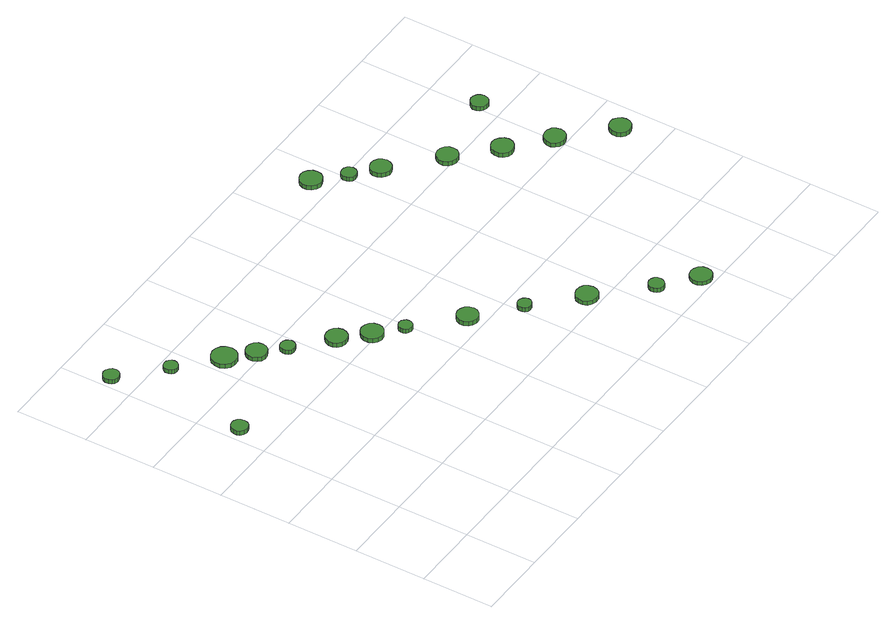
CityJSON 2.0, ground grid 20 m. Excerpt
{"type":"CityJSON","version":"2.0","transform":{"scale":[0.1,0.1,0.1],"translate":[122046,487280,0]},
"CityObjects":{
"tree1":{"type":"SolitaryVegetationObject","attributes":{"function":"something"},"geometry":[{"type":"MultiSurface","lod":"1","boundaries":[[[0,1,2,3,4,5,6,7,8,9,10,11,12,13,14]],[[15,16,17,18,19,20,21,22,23,24,25,26,27,28,29]],[[0,29,28,1]],[[1,28,27,2]],[[2,27,26,3]],[[3,26,25,4]],[[4,25,24,5]],[[5,24,23,6]],[[6,23,22,7]],[[7,22,21,8]],[[8,21,20,9]],[[9,20,19,10]],[[10,19,18,11]],[[11,18,17,12]],[[12,17,16,13]],[[13,16,15,14]],[[14,15,29,0]]]}]},
"tree2":{"type":"SolitaryVegetationObject","attributes":{"function":"something"},"geometry":[{"type":"MultiSurface","lod":"1","boundaries":[[[30,31,32,33,34,35,36,37,38,39,40,41,42,43,44]],[[45,46,47,48,49,50,51,52,53,54,55,56,57,58,59]],[[30,59,58,31]],[[31,58,57,32]],[[32,57,56,33]],[[33,56,55,34]],[[34,55,54,35]],[[35,54,53,36]],[[36,53,52,37]],[[37,52,51,38]],[[38,51,50,39]],[[39,50,49,40]],[[40,49,48,41]],[[41,48,47,42]],[[42,47,46,43]],[[43,46,45,44]],[[44,45,59,30]]]}]},
"tree3":{"type":"SolitaryVegetationObject","attributes":{"function":"something"},"geometry":[{"type":"MultiSurface","lod":"1","boundaries":[[[60,61,62,63,64,65,66,67,68,69,70,71,72,73,74]],[[75,76,77,78,79,80,81,82,83,84,85,86,87,88,89]],[[60,89,88,61]],[[61,88,87,62]],[[62,87,86,63]],[[63,86,85,64]],[[64,85,84,65]],[[65,84,83,66]],[[66,83,82,67]],[[67,82,81,68]],[[68,81,80,69]],[[69,80,79,70]],[[70,79,78,71]],[[71,78,77,72]],[[72,77,76,73]],[[73,76,75,74]],[[74,75,89,60]]]}]},
"tree4":{"type":"SolitaryVegetationObject","attributes":{"function":"something"},"geometry":[{"type":"MultiSurface","lod":"1","boundaries":[[[90,91,92,93,94,95,96,97,98,99,100,101,102,103,104]],[[105,106,107,108,109,110,111,112,113,114,115,116,117,118,119]],[[90,119,118,91]],[[91,118,117,92]],[[92,117,116,93]],[[93,116,115,94]],[[94,115,114,95]],[[95,114,113,96]],[[96,113,112,97]],[[97,112,111,98]],[[98,111,110,99]],[[99,110,109,100]],[[100,109,108,101]],[[101,108,107,102]],[[102,107,106,103]],[[103,106,105,104]],[[104,105,119,90]]]}]},
"tree5":{"type":"SolitaryVegetationObject","attributes":{"function":"something"},"geometry":[{"type":"MultiSurface","lod":"1","boundaries":[[[120,121,122,123,124,125,126,127,128,129,130,131,132,133,134]],[[135,136,137,138,139,140,141,142,143,144,145,146,147,148,149]],[[120,149,148,121]],[[121,148,147,122]],[[122,147,146,123]],[[123,146,145,124]],[[124,145,144,125]],[[125,144,143,126]],[[126,143,142,127]],[[127,142,141,128]],[[128,141,140,129]],[[129,140,139,130]],[[130,139,138,131]],[[131,138,137,132]],[[132,137,136,133]],[[133,136,135,134]],[[134,135,149,120]]]}]},
"tree6":{"type":"SolitaryVegetationObject","attributes":{"function":"something"},"geometry":[{"type":"MultiSurface","lod":"1","boundaries":[[[150,151,152,153,154,155,156,157,158,159,160,161,162,163,164]],[[165,166,167,168,169,170,171,172,173,174,175,176,177,178,179]],[[150,179,178,151]],[[151,178,177,152]],[[152,177,176,153]],[[153,176,175,154]],[[154,175,174,155]],[[155,174,173,156]],[[156,173,172,157]],[[157,172,171,158]],[[158,171,170,159]],[[159,170,169,160]],[[160,169,168,161]],[[161,168,167,162]],[[162,167,166,163]],[[163,166,165,164]],[[164,165,179,150]]]}]},
"tree7":{"type":"SolitaryVegetationObject","attributes":{"function":"something"},"geometry":[{"type":"MultiSurface","lod":"1","boundaries":[[[180,181,182,183,184,185,186,187,188,189,190,191,192,193,194]],[[195,196,197,198,199,200,201,202,203,204,205,206,207,208,209]],[[180,209,208,181]],[[181,208,207,182]],[[182,207,206,183]],[[183,206,205,184]],[[184,205,204,185]],[[185,204,203,186]],[[186,203,202,187]],[[187,202,201,188]],[[188,201,200,189]],[[189,200,199,190]],[[190,199,198,191]],[[191,198,197,192]],[[192,197,196,193]],[[193,196,195,194]],[[194,195,209,180]]]}]},
"tree8":{"type":"SolitaryVegetationObject","attributes":{"function":"something"},"geometry":[{"type":"MultiSurface","lod":"1","boundaries":[[[210,211,212,213,214,215,216,217,218,219,220,221,222,223,224]],[[225,226,227,228,229,230,231,232,233,234,235,236,237,238,239]],[[210,239,238,211]],[[211,238,237,212]],[[212,237,236,213]],[[213,236,235,214]],[[214,235,234,215]],[[215,234,233,216]],[[216,233,232,217]],[[217,232,231,218]],[[218,231,230,219]],[[219,230,229,220]],[[220,229,228,221]],[[221,228,227,222]],[[222,227,226,223]],[[223,226,225,224]],[[224,225,239,210]]]}]},
"tree9":{"type":"SolitaryVegetationObject","attributes":{"function":"something"},"geometry":[{"type":"MultiSurface","lod":"1","boundaries":[[[240,241,242,243,244,245,246,247,248,249,250,251,252,253,254]],[[255,256,257,258,259,260,261,262,263,264,265,266,267,268,269]],[[240,269,268,241]],[[241,268,267,242]],[[242,267,266,243]],[[243,266,265,244]],[[244,265,264,245]],[[245,264,263,246]],[[246,263,262,247]],[[247,262,261,248]],[[248,261,260,249]],[[249,260,259,250]],[[250,259,258,251]],[[251,258,257,252]],[[252,257,256,253]],[[253,256,255,254]],[[254,255,269,240]]]}]},
"tree10":{"type":"SolitaryVegetationObject","attributes":{"function":"something"},"geometry":[{"type":"MultiSurface","lod":"1","boundaries":[[[270,271,272,273,274,275,276,277,278,279,280,281,282,283,284]],[[285,286,287,288,289,290,291,292,293,294,295,296,297,298,299]],[[270,299,298,271]],[[271,298,297,272]],[[272,297,296,273]],[[273,296,295,274]],[[274,295,294,275]],[[275,294,293,276]],[[276,293,292,277]],[[277,292,291,278]],[[278,291,290,279]],[[279,290,289,280]],[[280,289,288,281]],[[281,288,287,282]],[[282,287,286,283]],[[283,286,285,284]],[[284,285,299,270]]]}]},
"tree11":{"type":"SolitaryVegetationObject","attributes":{"function":"something"},"geometry":[{"type":"MultiSurface","lod":"1","boundaries":[[[300,301,302,303,304,305,306,307,308,309,310,311,312,313,314]],[[315,316,317,318,319,320,321,322,323,324,325,326,327,328,329]],[[300,329,328,301]],[[301,328,327,302]],[[302,327,326,303]],[[303,326,325,304]],[[304,325,324,305]],[[305,324,323,306]],[[306,323,322,307]],[[307,322,321,308]],[[308,321,320,309]],[[309,320,319,310]],[[310,319,318,311]],[[311,318,317,312]],[[312,317,316,313]],[[313,316,315,314]],[[314,315,329,300]]]}]},
"tree12":{"type":"SolitaryVegetationObject","attributes":{"function":"something"},"geometry":[{"type":"MultiSurface","lod":"1","boundaries":[[[330,331,332,333,334,335,336,337,338,339,340,341,342,343,344]],[[345,346,347,348,349,350,351,352,353,354,355,356,357,358,359]],[[330,359,358,331]],[[331,358,357,332]],[[332,357,356,333]],[[333,356,355,334]],[[334,355,354,335]],[[335,354,353,336]],[[336,353,352,337]],[[337,352,351,338]],[[338,351,350,339]],[[339,350,349,340]],[[340,349,348,341]],[[341,348,347,342]],[[342,347,346,343]],[[343,346,345,344]],[[344,345,359,330]]]}]},
"tree13":{"type":"SolitaryVegetationObject","attributes":{"function":"something"},"geometry":[{"type":"MultiSurface","lod":"1","boundaries":[[[360,361,362,363,364,365,366,367,368,369,370,371,372,373,374]],[[375,376,377,378,379,380,381,382,383,384,385,386,387,388,389]],[[360,389,388,361]],[[361,388,387,362]],[[362,387,386,363]],[[363,386,385,364]],[[364,385,384,365]],[[365,384,383,366]],[[366,383,382,367]],[[367,382,381,368]],[[368,381,380,369]],[[369,380,379,370]],[[370,379,378,371]],[[371,378,377,372]],[[372,377,376,373]],[[373,376,375,374]],[[374,375,389,360]]]}]},
"tree14":{"type":"SolitaryVegetationObject","attributes":{"function":"something"},"geometry":[{"type":"MultiSurface","lod":"1","boundaries":[[[390,391,392,393,394,395,396,397,398,399,400,401,402,403,404]],[[405,406,407,408,409,410,411,412,413,414,415,416,417,418,419]],[[390,419,418,391]],[[391,418,417,392]],[[392,417,416,393]],[[393,416,415,394]],[[394,415,414,395]],[[395,414,413,396]],[[396,413,412,397]],[[397,412,411,398]],[[398,411,410,399]],[[399,410,409,400]],[[400,409,408,401]],[[401,408,407,402]],[[402,407,406,403]],[[403,406,405,404]],[[404,405,419,390]]]}]},
"tree15":{"type":"SolitaryVegetationObject","attributes":{"function":"something"},"geometry":[{"type":"MultiSurface","lod":"1","boundaries":[[[420,421,422,423,424,425,426,427,428,429,430,431,432,433,434]],[[435,436,437,438,439,440,441,442,443,444,445,446,447,448,449]],[[420,449,448,421]],[[421,448,447,422]],[[422,447,446,423]],[[423,446,445,424]],[[424,445,444,425]],[[425,444,443,426]],[[426,443,442,427]],[[427,442,441,428]],[[428,441,440,429]],[[429,440,439,430]],[[430,439,438,431]],[[431,438,437,432]],[[432,437,436,433]],[[433,436,435,434]],[[434,435,449,420]]]}]},
"tree16":{"type":"SolitaryVegetationObject","attributes":{"function":"something"},"geometry":[{"type":"MultiSurface","lod":"1","boundaries":[[[450,451,452,453,454,455,456,457,458,459,460,461,462,463,464]],[[465,466,467,468,469,470,471,472,473,474,475,476,477,478,479]],[[450,479,478,451]],[[451,478,477,452]],[[452,477,476,453]],[[453,476,475,454]],[[454,475,474,455]],[[455,474,473,456]],[[456,473,472,457]],[[457,472,471,458]],[[458,471,470,459]],[[459,470,469,460]],[[460,469,468,461]],[[461,468,467,462]],[[462,467,466,463]],[[463,466,465,464]],[[464,465,479,450]]]}]},
"tree17":{"type":"SolitaryVegetationObject","attributes":{"function":"something"},"geometry":[{"type":"MultiSurface","lod":"1","boundaries":[[[480,481,482,483,484,485,486,487,488,489,490,491,492,493,494]],[[495,496,497,498,499,500,501,502,503,504,505,506,507,508,509]],[[480,509,508,481]],[[481,508,507,482]],[[482,507,506,483]],[[483,506,505,484]],[[484,505,504,485]],[[485,504,503,486]],[[486,503,502,487]],[[487,502,501,488]],[[488,501,500,489]],[[489,500,499,490]],[[490,499,498,491]],[[491,498,497,492]],[[492,497,496,493]],[[493,496,495,494]],[[494,495,509,480]]]}]},
"tree18":{"type":"SolitaryVegetationObject","attributes":{"function":"something"},"geometry":[{"type":"MultiSurface","lod":"1","boundaries":[[[510,511,512,513,514,515,516,517,518,519,520,521,522,523,524]],[[525,526,527,528,529,530,531,532,533,534,535,536,537,538,539]],[[510,539,538,511]],[[511,538,537,512]],[[512,537,536,513]],[[513,536,535,514]],[[514,535,534,515]],[[515,534,533,516]],[[516,533,532,517]],[[517,532,531,518]],[[518,531,530,519]],[[519,530,529,520]],[[520,529,528,521]],[[521,528,527,522]],[[522,527,526,523]],[[523,526,525,524]],[[524,525,539,510]]]}]},
"tree19":{"type":"SolitaryVegetationObject","attributes":{"function":"something"},"geometry":[{"type":"MultiSurface","lod":"1","boundaries":[[[540,541,542,543,544,545,546,547,548,549,550,551,552,553,554]],[[555,556,557,558,559,560,561,562,563,564,565,566,567,568,569]],[[540,569,568,541]],[[541,568,567,542]],[[542,567,566,543]],[[543,566,565,544]],[[544,565,564,545]],[[545,564,563,546]],[[546,563,562,547]],[[547,562,561,548]],[[548,561,560,549]],[[549,560,559,550]],[[550,559,558,551]],[[551,558,557,552]],[[552,557,556,553]],[[553,556,555,554]],[[554,555,569,540]]]}]},
"tree20":{"type":"SolitaryVegetationObject","attributes":{"function":"something"},"geometry":[{"type":"MultiSurface","lod":"1","boundaries":[[[570,571,572,573,574,575,576,577,578,579,580,581,582,583,584]],[[585,586,587,588,589,590,591,592,593,594,595,596,597,598,599]],[[570,599,598,571]],[[571,598,597,572]],[[572,597,596,573]],[[573,596,595,574]],[[574,595,594,575]],[[575,594,593,576]],[[576,593,592,577]],[[577,592,591,578]],[[578,591,590,579]],[[579,590,589,580]],[[580,589,588,581]],[[581,588,587,582]],[[582,587,586,583]],[[583,586,585,584]],[[584,585,599,570]]]}]},
"tree21":{"type":"SolitaryVegetationObject","attributes":{"function":"something"},"geometry":[{"type":"MultiSurface","lod":"1","boundaries":[[[600,601,602,603,604,605,606,607,608,609,610,611,612,613,614]],[[615,616,617,618,619,620,621,622,623,624,625,626,627,628,629]],[[600,629,628,601]],[[601,628,627,602]],[[602,627,626,603]],[[603,626,625,604]],[[604,625,624,605]],[[605,624,623,606]],[[606,623,622,607]],[[607,622,621,608]],[[608,621,620,609]],[[609,620,619,610]],[[610,619,618,611]],[[611,618,617,612]],[[612,617,616,613]],[[613,616,615,614]],[[614,615,629,600]]]}]},
"tree22":{"type":"SolitaryVegetationObject","attributes":{"function":"something"},"geometry":[{"type":"MultiSurface","lod":"1","boundaries":[[[630,631,632,633,634,635,636,637,638,639,640,641,642,643,644]],[[645,646,647,648,649,650,651,652,653,654,655,656,657,658,659]],[[630,659,658,631]],[[631,658,657,632]],[[632,657,656,633]],[[633,656,655,634]],[[634,655,654,635]],[[635,654,653,636]],[[636,653,652,637]],[[637,652,651,638]],[[638,651,650,639]],[[639,650,649,640]],[[640,649,648,641]],[[641,648,647,642]],[[642,647,646,643]],[[643,646,645,644]],[[644,645,659,630]]]}]}
},
"vertices":[
[58,695,18],[56,704,18],[51,712,18],[42,717,18],[33,718,18],[24,715,18],[16,708,18],[13,699,18],[13,690,18],[16,681,18],[24,675,18],[33,672,18],[42,673,18],[51,677,18],[56,685,18],[56,685,5],[51,677,5],[42,673,5],[33,672,5],[24,675,5],[16,681,5],[13,690,5],[13,699,5],[16,708,5],[24,715,5],[33,718,5],[42,717,5],[51,712,5],[56,704,5],[58,695,5],
[54,1072,16],[52,1081,16],[46,1088,16],[38,1093,16],[29,1094,16],[20,1091,16],[14,1085,16],[10,1076,16],[10,1067,16],[14,1059,16],[20,1053,16],[29,1050,16],[38,1051,16],[46,1055,16],[52,1063,16],[52,1063,3],[46,1055,3],[38,1051,3],[29,1050,3],[20,1053,3],[14,1059,3],[10,1067,3],[10,1076,3],[14,1085,3],[20,1091,3],[29,1094,3],[38,1093,3],[46,1088,3],[52,1081,3],[54,1072,3],
[163,967,14],[161,974,14],[156,981,14],[149,985,14],[141,986,14],[133,984,14],[127,978,14],[124,971,14],[124,962,14],[127,955,14],[133,950,14],[141,947,14],[149,948,14],[156,952,14],[161,959,14],[161,959,2],[156,952,2],[149,948,2],[141,947,2],[133,950,2],[127,955,2],[124,962,2],[124,971,2],[127,978,2],[133,984,2],[141,986,2],[149,985,2],[156,981,2],[161,974,2],[163,967,2],
[278,872,17],[275,887,17],[267,898,17],[254,905,17],[240,907,17],[226,902,17],[215,893,17],[209,880,17],[209,865,17],[215,852,17],[226,842,17],[240,838,17],[254,839,17],[267,847,17],[275,858,17],[275,858,4],[267,847,4],[254,839,4],[240,838,4],[226,842,4],[215,852,4],[209,865,4],[209,880,4],[215,893,4],[226,902,4],[240,907,4],[254,905,4],[267,898,4],[275,887,4],[278,872,4],
[333,815,16],[331,827,16],[324,837,16],[313,843,16],[301,844,16],[290,840,16],[281,832,16],[276,821,16],[276,809,16],[281,798,16],[290,790,16],[301,787,16],[313,788,16],[324,794,16],[331,804,16],[331,804,3],[324,794,3],[313,788,3],[301,787,3],[290,790,3],[281,798,3],[276,809,3],[276,821,3],[281,832,3],[290,840,3],[301,844,3],[313,843,3],[324,837,3],[331,827,3],[333,815,3],
[383,760,16],[381,769,16],[376,775,16],[369,779,16],[360,780,16],[352,778,16],[346,772,16],[343,764,16],[343,756,16],[346,748,16],[352,743,16],[360,740,16],[369,741,16],[376,745,16],[381,752,16],[381,752,3],[376,745,3],[369,741,3],[360,740,3],[352,743,3],[346,748,3],[343,756,3],[343,764,3],[346,772,3],[352,778,3],[360,780,3],[369,779,3],[376,775,3],[381,769,3],[383,760,3],
[487,676,17],[484,688,17],[477,698,17],[466,704,17],[454,705,17],[443,702,17],[433,694,17],[428,682,17],[428,670,17],[433,659,17],[443,651,17],[454,647,17],[466,648,17],[477,654,17],[484,664,17],[484,664,4],[477,654,4],[466,648,4],[454,647,4],[443,651,4],[433,659,4],[428,670,4],[428,682,4],[433,694,4],[443,702,4],[454,705,4],[466,704,4],[477,698,4],[484,688,4],[487,676,4],
[552,611,16],[549,624,16],[542,634,16],[531,640,16],[518,642,16],[506,638,16],[497,629,16],[492,618,16],[492,605,16],[497,593,16],[506,585,16],[518,581,16],[531,582,16],[542,589,16],[549,599,16],[549,599,3],[542,589,3],[531,582,3],[518,581,3],[506,585,3],[497,593,3],[492,605,3],[492,618,3],[497,629,3],[506,638,3],[518,642,3],[531,640,3],[542,634,3],[549,624,3],[552,611,3],
[606,555,15],[605,563,15],[600,569,15],[594,573,15],[586,574,15],[579,571,15],[573,566,15],[570,559,15],[570,551,15],[573,544,15],[579,539,15],[586,537,15],[594,537,15],[600,541,15],[605,548,15],[605,548,2],[600,541,2],[594,537,2],[586,537,2],[579,539,2],[573,544,2],[570,551,2],[570,559,2],[573,566,2],[579,571,2],[586,574,2],[594,573,2],[600,569,2],[605,563,2],[606,555,2],
[734,445,15],[731,457,15],[724,467,15],[713,473,15],[701,475,15],[690,471,15],[680,463,15],[675,451,15],[675,439,15],[680,428,15],[690,420,15],[701,416,15],[713,417,15],[724,424,15],[731,433,15],[731,433,2],[724,424,2],[713,417,2],[701,416,2],[690,420,2],[680,428,2],[675,439,2],[675,451,2],[680,463,2],[690,471,2],[701,475,2],[713,473,2],[724,467,2],[731,457,2],[734,445,2],
[837,349,15],[836,357,15],[831,363,15],[824,367,15],[816,368,15],[808,366,15],[802,360,15],[799,353,15],[799,345,15],[802,338,15],[808,332,15],[816,330,15],[824,331,15],[831,335,15],[836,341,15],[836,341,2],[831,335,2],[824,331,2],[816,330,2],[808,332,2],[802,338,2],[799,345,2],[799,353,2],[802,360,2],[808,366,2],[816,368,2],[824,367,2],[831,363,2],[836,357,2],[837,349,2],
[964,238,14],[961,250,14],[954,261,14],[943,267,14],[930,268,14],[918,264,14],[908,256,14],[903,244,14],[903,232,14],[908,220,14],[918,212,14],[930,208,14],[943,209,14],[954,215,14],[961,226,14],[961,226,1],[954,215,1],[943,209,1],[930,208,1],[918,212,1],[908,220,1],[903,232,1],[903,244,1],[908,256,1],[918,264,1],[930,268,1],[943,267,1],[954,261,1],[961,250,1],[964,238,1],
[1080,113,15],[1078,121,15],[1073,128,15],[1066,133,15],[1057,134,15],[1048,131,15],[1042,125,15],[1038,117,15],[1038,108,15],[1042,100,15],[1048,94,15],[1057,91,15],[1066,92,15],[1073,97,15],[1078,104,15],[1078,104,2],[1073,97,2],[1066,92,2],[1057,91,2],[1048,94,2],[1042,100,2],[1038,108,2],[1038,117,2],[1042,125,2],[1048,131,2],[1057,134,2],[1066,133,2],[1073,128,2],[1078,121,2],[1080,113,2],
[1176,36,15],[1174,48,15],[1167,58,15],[1156,64,15],[1144,66,15],[1132,62,15],[1123,54,15],[1118,42,15],[1118,30,15],[1123,19,15],[1132,11,15],[1144,7,15],[1156,8,15],[1167,14,15],[1174,24,15],[1174,24,3],[1167,14,3],[1156,8,3],[1144,7,3],[1132,11,3],[1123,19,3],[1118,30,3],[1118,42,3],[1123,54,3],[1132,62,3],[1144,66,3],[1156,64,3],[1167,58,3],[1174,48,3],[1176,36,3],
[968,1057,15],[966,1069,15],[958,1080,15],[947,1086,15],[935,1087,15],[923,1083,15],[913,1075,15],[908,1063,15],[908,1051,15],[913,1039,15],[923,1030,15],[935,1026,15],[947,1028,15],[958,1034,15],[966,1044,15],[966,1044,2],[958,1034,2],[947,1028,2],[935,1026,2],[923,1030,2],[913,1039,2],[908,1051,2],[908,1063,2],[913,1075,2],[923,1083,2],[935,1087,2],[947,1086,2],[958,1080,2],[966,1069,2],[968,1057,2],
[1030,990,14],[1028,998,14],[1023,1005,14],[1015,1009,14],[1007,1010,14],[999,1008,14],[992,1002,14],[989,994,14],[989,985,14],[992,977,14],[999,972,14],[1007,969,14],[1015,970,14],[1023,974,14],[1028,981,14],[1028,981,1],[1023,974,1],[1015,970,1],[1007,969,1],[999,972,1],[992,977,1],[989,985,1],[989,994,1],[992,1002,1],[999,1008,1],[1007,1010,1],[1015,1009,1],[1023,1005,1],[1028,998,1],[1030,990,1],
[1100,935,14],[1097,946,14],[1090,956,14],[1080,962,14],[1068,963,14],[1057,960,14],[1048,952,14],[1043,941,14],[1043,929,14],[1048,918,14],[1057,910,14],[1068,906,14],[1080,907,14],[1090,913,14],[1097,923,14],[1097,923,1],[1090,913,1],[1080,907,1],[1068,906,1],[1057,910,1],[1048,918,1],[1043,929,1],[1043,941,1],[1048,952,1],[1057,960,1],[1068,963,1],[1080,962,1],[1090,956,1],[1097,946,1],[1100,935,1],
[1226,818,16],[1224,830,16],[1217,840,16],[1206,846,16],[1194,847,16],[1182,844,16],[1173,835,16],[1168,824,16],[1168,812,16],[1173,801,16],[1182,793,16],[1194,789,16],[1206,790,16],[1217,796,16],[1224,806,16],[1224,806,3],[1217,796,3],[1206,790,3],[1194,789,3],[1182,793,3],[1173,801,3],[1168,812,3],[1168,824,3],[1173,835,3],[1182,844,3],[1194,847,3],[1206,846,3],[1217,840,3],[1224,830,3],[1226,818,3],
[1331,721,15],[1328,733,15],[1320,743,15],[1309,750,15],[1297,751,15],[1285,747,15],[1275,739,15],[1270,727,15],[1270,714,15],[1275,703,15],[1285,694,15],[1297,690,15],[1309,692,15],[1320,698,15],[1328,708,15],[1328,708,2],[1320,698,2],[1309,692,2],[1297,690,2],[1285,694,2],[1275,703,2],[1270,714,2],[1270,727,2],[1275,739,2],[1285,747,2],[1297,751,2],[1309,750,2],[1320,743,2],[1328,733,2],[1331,721,2],
[1432,631,15],[1429,643,15],[1422,653,15],[1411,659,15],[1399,660,15],[1387,656,15],[1378,648,15],[1373,637,15],[1373,625,15],[1378,614,15],[1387,606,15],[1399,602,15],[1411,603,15],[1422,609,15],[1429,619,15],[1429,619,2],[1422,609,2],[1411,603,2],[1399,602,2],[1387,606,2],[1378,614,2],[1373,625,2],[1373,637,2],[1378,648,2],[1387,656,2],[1399,660,2],[1411,659,2],[1422,653,2],[1429,643,2],[1432,631,2],
[1438,861,16],[1436,871,16],[1430,879,16],[1421,884,16],[1411,885,16],[1402,882,16],[1394,875,16],[1390,866,16],[1390,856,16],[1394,847,16],[1402,840,16],[1411,837,16],[1421,838,16],[1430,843,16],[1436,851,16],[1436,851,3],[1430,843,3],[1421,838,3],[1411,837,3],[1402,840,3],[1394,847,3],[1390,856,3],[1390,866,3],[1394,875,3],[1402,882,3],[1411,885,3],[1421,884,3],[1430,879,3],[1436,871,3],[1438,861,3],
[1555,516,13],[1553,528,13],[1546,537,13],[1535,544,13],[1523,545,13],[1511,541,13],[1502,533,13],[1497,522,13],[1497,509,13],[1502,498,13],[1511,490,13],[1523,486,13],[1535,488,13],[1546,494,13],[1553,504,13],[1553,504,0],[1546,494,0],[1535,488,0],[1523,486,0],[1511,490,0],[1502,498,0],[1497,509,0],[1497,522,0],[1502,533,0],[1511,541,0],[1523,545,0],[1535,544,0],[1546,537,0],[1553,528,0],[1555,516,0]
]}
